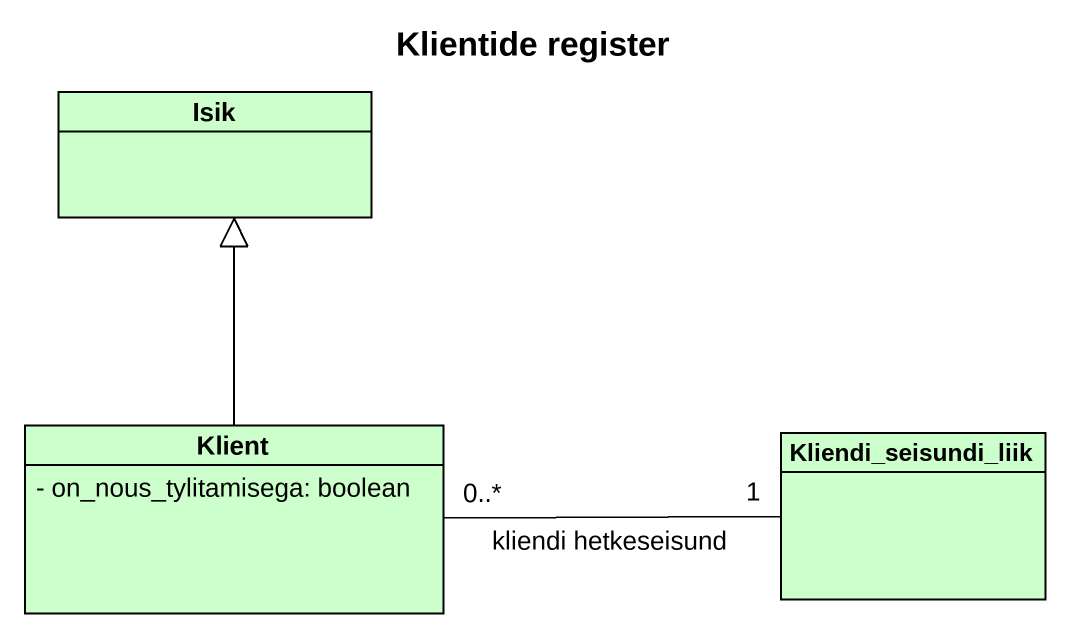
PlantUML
@startuml
title Klientide register
hide circle
hide empty members
skinparam classAttributeIconSize 0
class Isik #CCFFCC
class Klient #CCFFCC {
  - on_nous_tylitamisega: boolean
}
class Kliendi_seisundi_liik #CCFFCC
Klient -up-|> Isik
Kliendi_seisundi_liik "1" -left- "0..*" Klient : kliendi hetkeseisund
@enduml
